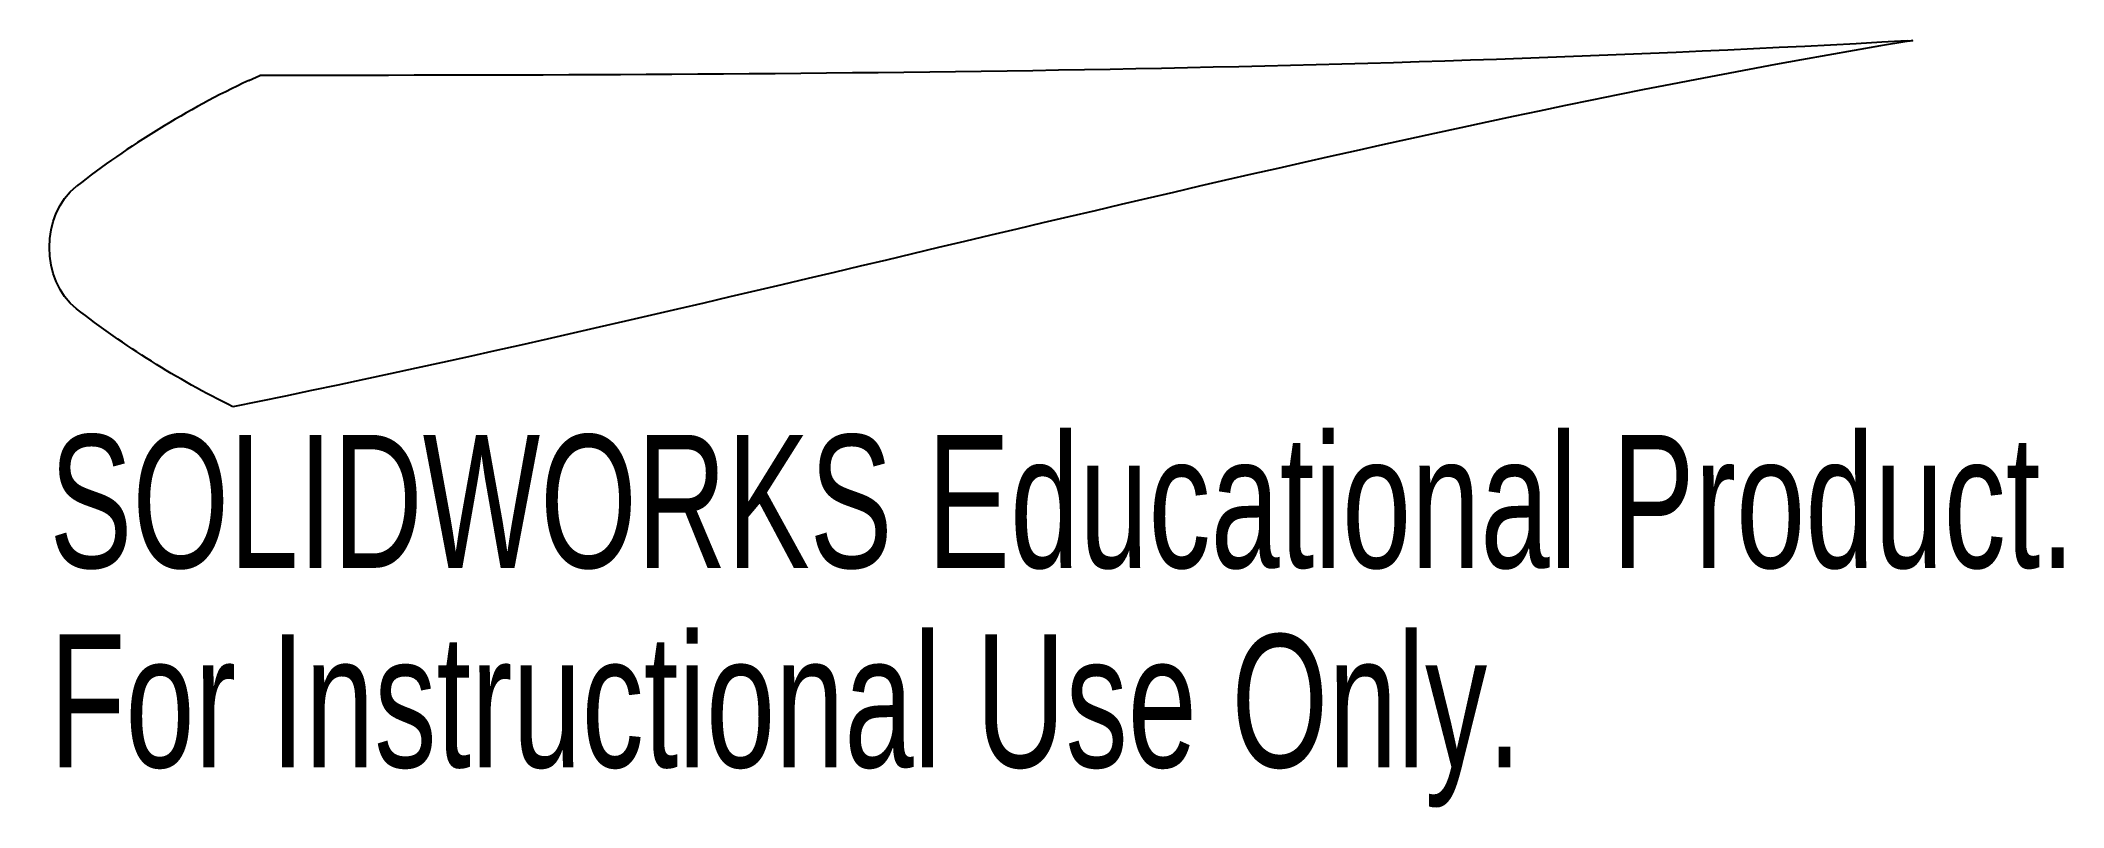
# Model space of a CAD drawing. Header units: millimetres. Extents: x 314 to 387.6, y -41.7 to -13.9.
import ezdxf

# ---------------------------------------------------------------- set-up
doc = ezdxf.new("R2010")
doc.units = ezdxf.units.MM
doc.styles.add('SLDTEXTSTYLE0', font='TXT', dxfattribs={"width": 0.7})

msp = doc.modelspace()

# ---------------------------------------------------------------- linework, layer by layer
at = {"color": 7, "linetype": 'Continuous', "lineweight": 25}
msp.add_line((321.566, -15.328), (321.965, -15.142), dxfattribs=at)
for points in [[(381.887, -13.909), (361.446, -17.303), (341.339, -23.079), (320.993, -27.185)], [(381.902, -13.885), (362.002, -15.018), (341.946, -15.142), (321.965, -15.142)], [(382.106, -13.873), (382.033, -13.885), (381.96, -13.897), (381.887, -13.909)], [(381.902, -13.885), (381.971, -13.881), (382.038, -13.877), (382.106, -13.873)], [(321.566, -15.328), (319.314, -16.378), (317.187, -17.699), (315.299, -19.168)], [(315.299, -23.619), (313.989, -22.6), (313.989, -20.186), (315.299, -19.168)], [(320.993, -27.185), (318.952, -26.184), (317.026, -24.962), (315.299, -23.619)]]:
    msp.add_open_spline(points, degree=3, dxfattribs=at)

# ---------------------------------------------------------------- texts
at = {"color": 7, "linetype": 'Continuous', "char_height": 4.83362, "attachment_point": 1, "style": 'SLDTEXTSTYLE0'}
for s, insert in [('SOLIDWORKS Educational Product.', (314.317, -28.204)), ('For Instructional Use Only.', (314.317, -35.455))]:
    msp.add_mtext(s, dxfattribs=dict(at, insert=insert))

doc.saveas('drawing.dxf')
